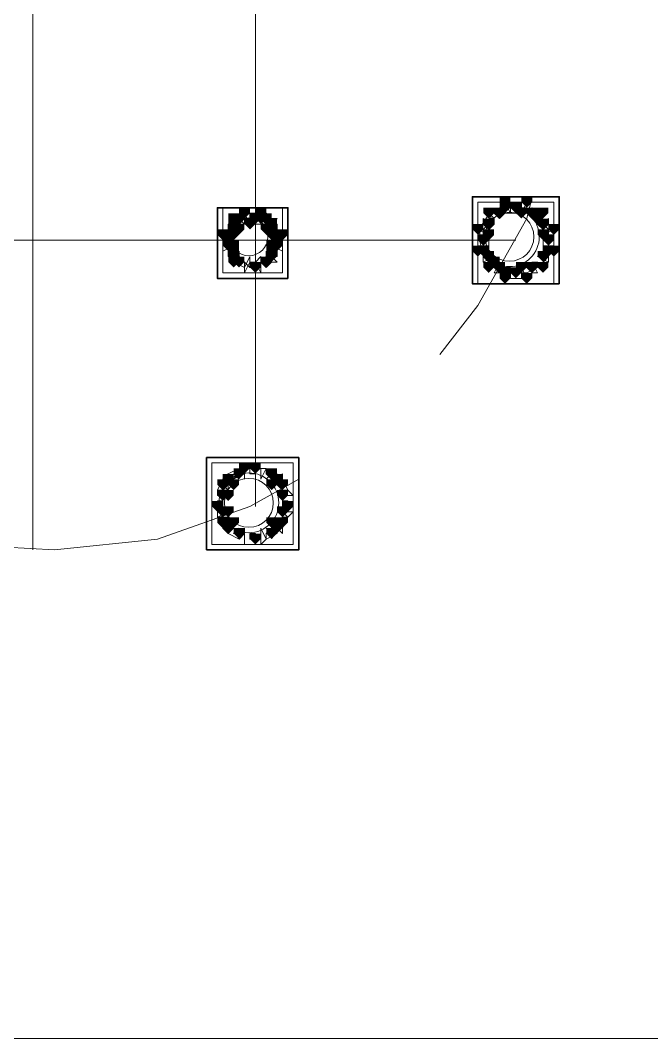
# Model space of a CAD drawing. Header units: millimetres. Extents: x 2315 to 4619, y 1334 to 1897.
# Drawn here: x 3597.91 to 3605.02, y 1530.21 to 1541.67 of the extents above; entities that cross this region are included whole.
import ezdxf

# ---------------------------------------------------------------- set-up
doc = ezdxf.new("R2010")
doc.units = ezdxf.units.MM
for name, color, linetype, true_color in [('PDF_10', 7, 'Continuous', 0x00b85c), ('PDF_AXIS', 7, 'Continuous', 0x00b85c), ('PDF_柱构件', 7, 'Continuous', 0x00b85c), ('PDF_转运站初步方案', 7, 'Continuous', 0x00b85c)]:
    doc.layers.add(name, color=color, linetype=linetype, true_color=true_color)
doc.layers.add('PDF_中心线层', color=1, linetype='Continuous')
doc.layers.add('PDF_粗实线层', color=7, linetype='Continuous')

msp = doc.modelspace()

# ---------------------------------------------------------------- hatches: boundary and pattern name
at = {"layer": 'PDF_10', "transparency": 33554559}
for points in [[(3603.49, 1539.62), (3603.429, 1539.62), (3603.429, 1539.558), (3603.49, 1539.497), (3603.552, 1539.558), (3603.552, 1539.62)], [(3603.49, 1539.62), (3603.429, 1539.62), (3603.429, 1539.558), (3603.49, 1539.497), (3603.552, 1539.558), (3603.552, 1539.62)], [(3603.49, 1539.62), (3603.429, 1539.62), (3603.429, 1539.558), (3603.49, 1539.497), (3603.552, 1539.558), (3603.552, 1539.62)], [(3600.375, 1539.497), (3600.314, 1539.497), (3600.314, 1539.436), (3600.375, 1539.375), (3600.436, 1539.436), (3600.436, 1539.497)], [(3600.375, 1539.497), (3600.314, 1539.497), (3600.314, 1539.436), (3600.375, 1539.375), (3600.436, 1539.436), (3600.436, 1539.497)], [(3600.559, 1539.497), (3600.497, 1539.497), (3600.497, 1539.436), (3600.559, 1539.375), (3600.62, 1539.436), (3600.62, 1539.497)], [(3600.559, 1539.497), (3600.497, 1539.497), (3600.497, 1539.436), (3600.559, 1539.375), (3600.62, 1539.436), (3600.62, 1539.497)], [(3600.681, 1539.497), (3600.62, 1539.497), (3600.62, 1539.436), (3600.681, 1539.375), (3600.742, 1539.436), (3600.742, 1539.497)], [(3600.681, 1539.497), (3600.62, 1539.497), (3600.62, 1539.436), (3600.681, 1539.375), (3600.742, 1539.436), (3600.742, 1539.497)], [(3603.307, 1539.558), (3603.246, 1539.558), (3603.246, 1539.497), (3603.307, 1539.436), (3603.368, 1539.497), (3603.368, 1539.558)], [(3603.307, 1539.558), (3603.246, 1539.558), (3603.246, 1539.497), (3603.307, 1539.436), (3603.368, 1539.497), (3603.368, 1539.558)], [(3603.674, 1539.558), (3603.613, 1539.558), (3603.613, 1539.497), (3603.674, 1539.436), (3603.735, 1539.497), (3603.735, 1539.558)], [(3603.674, 1539.558), (3603.613, 1539.558), (3603.613, 1539.497), (3603.674, 1539.436), (3603.735, 1539.497), (3603.735, 1539.558)], [(3600.314, 1539.375), (3600.253, 1539.375), (3600.253, 1539.314), (3600.314, 1539.253), (3600.375, 1539.314), (3600.375, 1539.375)], [(3600.314, 1539.375), (3600.253, 1539.375), (3600.253, 1539.314), (3600.314, 1539.253), (3600.375, 1539.314), (3600.375, 1539.375)], [(3600.742, 1539.375), (3600.681, 1539.375), (3600.681, 1539.314), (3600.742, 1539.253), (3600.803, 1539.314), (3600.803, 1539.375)], [(3600.742, 1539.375), (3600.681, 1539.375), (3600.681, 1539.314), (3600.742, 1539.253), (3600.803, 1539.314), (3600.803, 1539.375)], [(3603.185, 1539.436), (3603.124, 1539.436), (3603.124, 1539.375), (3603.185, 1539.314), (3603.246, 1539.375), (3603.246, 1539.436)], [(3603.185, 1539.436), (3603.124, 1539.436), (3603.124, 1539.375), (3603.185, 1539.314), (3603.246, 1539.375), (3603.246, 1539.436)], [(3603.796, 1539.436), (3603.735, 1539.436), (3603.735, 1539.375), (3603.796, 1539.314), (3603.857, 1539.375), (3603.857, 1539.436)], [(3603.796, 1539.436), (3603.735, 1539.436), (3603.735, 1539.375), (3603.796, 1539.314), (3603.857, 1539.375), (3603.857, 1539.436)], [(3600.253, 1539.253), (3600.192, 1539.253), (3600.192, 1539.192), (3600.253, 1539.131), (3600.314, 1539.192), (3600.314, 1539.253)], [(3600.253, 1539.253), (3600.192, 1539.253), (3600.192, 1539.192), (3600.253, 1539.131), (3600.314, 1539.192), (3600.314, 1539.253)], [(3600.253, 1539.253), (3600.192, 1539.253), (3600.192, 1539.192), (3600.253, 1539.131), (3600.314, 1539.192), (3600.314, 1539.253)], [(3600.803, 1539.253), (3600.742, 1539.253), (3600.742, 1539.192), (3600.803, 1539.131), (3600.864, 1539.192), (3600.864, 1539.253)], [(3600.803, 1539.253), (3600.742, 1539.253), (3600.742, 1539.192), (3600.803, 1539.131), (3600.864, 1539.192), (3600.864, 1539.253)], [(3600.803, 1539.253), (3600.742, 1539.253), (3600.742, 1539.192), (3600.803, 1539.131), (3600.864, 1539.192), (3600.864, 1539.253)], [(3603.124, 1539.253), (3603.063, 1539.253), (3603.063, 1539.192), (3603.124, 1539.131), (3603.185, 1539.192), (3603.185, 1539.253)], [(3603.124, 1539.253), (3603.063, 1539.253), (3603.063, 1539.192), (3603.124, 1539.131), (3603.185, 1539.192), (3603.185, 1539.253)], [(3603.857, 1539.253), (3603.796, 1539.253), (3603.796, 1539.192), (3603.857, 1539.131), (3603.918, 1539.192), (3603.918, 1539.253)], [(3603.857, 1539.253), (3603.796, 1539.253), (3603.796, 1539.192), (3603.857, 1539.131), (3603.918, 1539.192), (3603.918, 1539.253)], [(3603.857, 1539.253), (3603.796, 1539.253), (3603.796, 1539.192), (3603.857, 1539.131), (3603.918, 1539.192), (3603.918, 1539.253)], [(3600.314, 1539.131), (3600.253, 1539.131), (3600.253, 1539.07), (3600.314, 1539.009), (3600.375, 1539.07), (3600.375, 1539.131)], [(3600.314, 1539.131), (3600.253, 1539.131), (3600.253, 1539.07), (3600.314, 1539.009), (3600.375, 1539.07), (3600.375, 1539.131)], [(3600.742, 1539.131), (3600.681, 1539.131), (3600.681, 1539.07), (3600.742, 1539.009), (3600.803, 1539.07), (3600.803, 1539.131)], [(3600.742, 1539.131), (3600.681, 1539.131), (3600.681, 1539.07), (3600.742, 1539.009), (3600.803, 1539.07), (3600.803, 1539.131)], [(3603.185, 1539.07), (3603.124, 1539.07), (3603.124, 1539.009), (3603.185, 1538.948), (3603.246, 1539.009), (3603.246, 1539.07)], [(3603.185, 1539.07), (3603.124, 1539.07), (3603.124, 1539.009), (3603.185, 1538.948), (3603.246, 1539.009), (3603.246, 1539.07)], [(3603.796, 1539.07), (3603.735, 1539.07), (3603.735, 1539.009), (3603.796, 1538.948), (3603.857, 1539.009), (3603.857, 1539.07)], [(3603.796, 1539.07), (3603.735, 1539.07), (3603.735, 1539.009), (3603.796, 1538.948), (3603.857, 1539.009), (3603.857, 1539.07)], [(3600.375, 1539.009), (3600.314, 1539.009), (3600.314, 1538.948), (3600.375, 1538.887), (3600.436, 1538.948), (3600.436, 1539.009)], [(3600.375, 1539.009), (3600.314, 1539.009), (3600.314, 1538.948), (3600.375, 1538.887), (3600.436, 1538.948), (3600.436, 1539.009)], [(3600.559, 1538.948), (3600.497, 1538.948), (3600.497, 1538.887), (3600.559, 1538.825), (3600.62, 1538.887), (3600.62, 1538.948)], [(3600.559, 1538.948), (3600.497, 1538.948), (3600.497, 1538.887), (3600.559, 1538.825), (3600.62, 1538.887), (3600.62, 1538.948)], [(3600.681, 1539.009), (3600.62, 1539.009), (3600.62, 1538.948), (3600.681, 1538.887), (3600.742, 1538.948), (3600.742, 1539.009)], [(3600.681, 1539.009), (3600.62, 1539.009), (3600.62, 1538.948), (3600.681, 1538.887), (3600.742, 1538.948), (3600.742, 1539.009)], [(3600.681, 1539.009), (3600.62, 1539.009), (3600.62, 1538.948), (3600.681, 1538.887), (3600.742, 1538.948), (3600.742, 1539.009)], [(3603.307, 1538.948), (3603.246, 1538.948), (3603.246, 1538.887), (3603.307, 1538.825), (3603.368, 1538.887), (3603.368, 1538.948)], [(3603.307, 1538.948), (3603.246, 1538.948), (3603.246, 1538.887), (3603.307, 1538.825), (3603.368, 1538.887), (3603.368, 1538.948)], [(3603.674, 1538.948), (3603.613, 1538.948), (3603.613, 1538.887), (3603.674, 1538.825), (3603.735, 1538.887), (3603.735, 1538.948)], [(3603.674, 1538.948), (3603.613, 1538.948), (3603.613, 1538.887), (3603.674, 1538.825), (3603.735, 1538.887), (3603.735, 1538.948)], [(3603.49, 1538.887), (3603.429, 1538.887), (3603.429, 1538.825), (3603.49, 1538.764), (3603.552, 1538.825), (3603.552, 1538.887)], [(3603.49, 1538.887), (3603.429, 1538.887), (3603.429, 1538.825), (3603.49, 1538.764), (3603.552, 1538.825), (3603.552, 1538.887)], [(3600.375, 1536.627), (3600.314, 1536.627), (3600.314, 1536.565), (3600.375, 1536.504), (3600.436, 1536.565), (3600.436, 1536.627)], [(3600.375, 1536.627), (3600.314, 1536.627), (3600.314, 1536.565), (3600.375, 1536.504), (3600.436, 1536.565), (3600.436, 1536.627)], [(3600.559, 1536.688), (3600.497, 1536.688), (3600.497, 1536.627), (3600.559, 1536.565), (3600.62, 1536.627), (3600.62, 1536.688)], [(3600.559, 1536.688), (3600.497, 1536.688), (3600.497, 1536.627), (3600.559, 1536.565), (3600.62, 1536.627), (3600.62, 1536.688)], [(3600.742, 1536.627), (3600.681, 1536.627), (3600.681, 1536.565), (3600.742, 1536.504), (3600.803, 1536.565), (3600.803, 1536.627)], [(3600.742, 1536.627), (3600.681, 1536.627), (3600.681, 1536.565), (3600.742, 1536.504), (3600.803, 1536.565), (3600.803, 1536.627)], [(3600.192, 1536.504), (3600.131, 1536.504), (3600.131, 1536.443), (3600.192, 1536.382), (3600.253, 1536.443), (3600.253, 1536.504)], [(3600.192, 1536.504), (3600.131, 1536.504), (3600.131, 1536.443), (3600.192, 1536.382), (3600.253, 1536.443), (3600.253, 1536.504)], [(3600.864, 1536.504), (3600.803, 1536.504), (3600.803, 1536.443), (3600.864, 1536.382), (3600.925, 1536.443), (3600.925, 1536.504)], [(3600.864, 1536.504), (3600.803, 1536.504), (3600.803, 1536.443), (3600.864, 1536.382), (3600.925, 1536.443), (3600.925, 1536.504)], [(3600.131, 1536.26), (3600.07, 1536.26), (3600.07, 1536.199), (3600.131, 1536.138), (3600.192, 1536.199), (3600.192, 1536.26)], [(3600.131, 1536.26), (3600.07, 1536.26), (3600.07, 1536.199), (3600.131, 1536.138), (3600.192, 1536.199), (3600.192, 1536.26)], [(3600.925, 1536.26), (3600.864, 1536.26), (3600.864, 1536.199), (3600.925, 1536.138), (3600.986, 1536.199), (3600.986, 1536.26)], [(3600.925, 1536.26), (3600.864, 1536.26), (3600.864, 1536.199), (3600.925, 1536.138), (3600.986, 1536.199), (3600.986, 1536.26)], [(3600.192, 1536.077), (3600.131, 1536.077), (3600.131, 1536.016), (3600.192, 1535.955), (3600.253, 1536.016), (3600.253, 1536.077)], [(3600.192, 1536.077), (3600.131, 1536.077), (3600.131, 1536.016), (3600.192, 1535.955), (3600.253, 1536.016), (3600.253, 1536.077)], [(3600.864, 1536.077), (3600.803, 1536.077), (3600.803, 1536.016), (3600.864, 1535.955), (3600.925, 1536.016), (3600.925, 1536.077)], [(3600.864, 1536.077), (3600.803, 1536.077), (3600.803, 1536.016), (3600.864, 1535.955), (3600.925, 1536.016), (3600.925, 1536.077)], [(3600.375, 1535.955), (3600.314, 1535.955), (3600.314, 1535.894), (3600.375, 1535.832), (3600.436, 1535.894), (3600.436, 1535.955)], [(3600.375, 1535.955), (3600.314, 1535.955), (3600.314, 1535.894), (3600.375, 1535.832), (3600.436, 1535.894), (3600.436, 1535.955)], [(3600.742, 1535.955), (3600.681, 1535.955), (3600.681, 1535.894), (3600.742, 1535.832), (3600.803, 1535.894), (3600.803, 1535.955)], [(3600.742, 1535.955), (3600.681, 1535.955), (3600.681, 1535.894), (3600.742, 1535.832), (3600.803, 1535.894), (3600.803, 1535.955)], [(3600.559, 1535.894), (3600.497, 1535.894), (3600.497, 1535.832), (3600.559, 1535.771), (3600.62, 1535.832), (3600.62, 1535.894)], [(3600.559, 1535.894), (3600.497, 1535.894), (3600.497, 1535.832), (3600.559, 1535.771), (3600.62, 1535.832), (3600.62, 1535.894)]]:
    msp.add_hatch(color=256, dxfattribs=at).paths.add_polyline_path(points)
at = {"layer": 'PDF_柱构件', "transparency": 33554559}
for points in [[(3603.368, 1539.681), (3603.307, 1539.681), (3603.307, 1539.62), (3603.368, 1539.558), (3603.429, 1539.62), (3603.429, 1539.681)], [(3603.368, 1539.62), (3603.307, 1539.62), (3603.307, 1539.558), (3603.368, 1539.497), (3603.429, 1539.558), (3603.429, 1539.62)], [(3603.613, 1539.681), (3603.552, 1539.681), (3603.552, 1539.62), (3603.613, 1539.558), (3603.674, 1539.62), (3603.674, 1539.681)], [(3600.314, 1539.497), (3600.253, 1539.497), (3600.253, 1539.436), (3600.314, 1539.375), (3600.375, 1539.436), (3600.375, 1539.497)], [(3600.436, 1539.558), (3600.375, 1539.558), (3600.375, 1539.497), (3600.436, 1539.436), (3600.497, 1539.497), (3600.497, 1539.558)], [(3600.62, 1539.558), (3600.559, 1539.558), (3600.559, 1539.497), (3600.62, 1539.436), (3600.681, 1539.497), (3600.681, 1539.558)], [(3600.62, 1539.497), (3600.559, 1539.497), (3600.559, 1539.436), (3600.62, 1539.375), (3600.681, 1539.436), (3600.681, 1539.497)], [(3603.185, 1539.558), (3603.124, 1539.558), (3603.124, 1539.497), (3603.185, 1539.436), (3603.246, 1539.497), (3603.246, 1539.558)], [(3603.552, 1539.558), (3603.49, 1539.558), (3603.49, 1539.497), (3603.552, 1539.436), (3603.613, 1539.497), (3603.613, 1539.558)], [(3603.735, 1539.497), (3603.674, 1539.497), (3603.674, 1539.436), (3603.735, 1539.375), (3603.796, 1539.436), (3603.796, 1539.497)], [(3603.796, 1539.558), (3603.735, 1539.558), (3603.735, 1539.497), (3603.796, 1539.436), (3603.857, 1539.497), (3603.857, 1539.558)], [(3600.314, 1539.436), (3600.253, 1539.436), (3600.253, 1539.375), (3600.314, 1539.314), (3600.375, 1539.375), (3600.375, 1539.436)], [(3600.375, 1539.375), (3600.314, 1539.375), (3600.314, 1539.314), (3600.375, 1539.253), (3600.436, 1539.314), (3600.436, 1539.375)], [(3600.497, 1539.436), (3600.436, 1539.436), (3600.436, 1539.375), (3600.497, 1539.314), (3600.559, 1539.375), (3600.559, 1539.436)], [(3600.681, 1539.375), (3600.62, 1539.375), (3600.62, 1539.314), (3600.681, 1539.253), (3600.742, 1539.314), (3600.742, 1539.375)], [(3600.742, 1539.436), (3600.681, 1539.436), (3600.681, 1539.375), (3600.742, 1539.314), (3600.803, 1539.375), (3600.803, 1539.436)], [(3603.063, 1539.375), (3603.002, 1539.375), (3603.002, 1539.314), (3603.063, 1539.253), (3603.124, 1539.314), (3603.124, 1539.375)], [(3603.918, 1539.375), (3603.857, 1539.375), (3603.857, 1539.314), (3603.918, 1539.253), (3603.979, 1539.314), (3603.979, 1539.375)], [(3600.192, 1539.314), (3600.131, 1539.314), (3600.131, 1539.253), (3600.192, 1539.192), (3600.253, 1539.253), (3600.253, 1539.314)], [(3600.253, 1539.314), (3600.192, 1539.314), (3600.192, 1539.253), (3600.253, 1539.192), (3600.314, 1539.253), (3600.314, 1539.314)], [(3600.314, 1539.314), (3600.253, 1539.314), (3600.253, 1539.253), (3600.314, 1539.192), (3600.375, 1539.253), (3600.375, 1539.314)], [(3600.742, 1539.314), (3600.681, 1539.314), (3600.681, 1539.253), (3600.742, 1539.192), (3600.803, 1539.253), (3600.803, 1539.314)], [(3600.803, 1539.314), (3600.742, 1539.314), (3600.742, 1539.253), (3600.803, 1539.192), (3600.864, 1539.253), (3600.864, 1539.314)], [(3600.864, 1539.314), (3600.803, 1539.314), (3600.803, 1539.253), (3600.864, 1539.192), (3600.925, 1539.253), (3600.925, 1539.314)], [(3603.185, 1539.314), (3603.124, 1539.314), (3603.124, 1539.253), (3603.185, 1539.192), (3603.246, 1539.253), (3603.246, 1539.314)], [(3603.796, 1539.314), (3603.735, 1539.314), (3603.735, 1539.253), (3603.796, 1539.192), (3603.857, 1539.253), (3603.857, 1539.314)], [(3600.253, 1539.192), (3600.192, 1539.192), (3600.192, 1539.131), (3600.253, 1539.07), (3600.314, 1539.131), (3600.314, 1539.192)], [(3600.314, 1539.192), (3600.253, 1539.192), (3600.253, 1539.131), (3600.314, 1539.07), (3600.375, 1539.131), (3600.375, 1539.192)], [(3600.742, 1539.192), (3600.681, 1539.192), (3600.681, 1539.131), (3600.742, 1539.07), (3600.803, 1539.131), (3600.803, 1539.192)], [(3600.803, 1539.192), (3600.742, 1539.192), (3600.742, 1539.131), (3600.803, 1539.07), (3600.864, 1539.131), (3600.864, 1539.192)], [(3603.063, 1539.131), (3603.002, 1539.131), (3603.002, 1539.07), (3603.063, 1539.009), (3603.124, 1539.07), (3603.124, 1539.131)], [(3603.124, 1539.131), (3603.063, 1539.131), (3603.063, 1539.07), (3603.124, 1539.009), (3603.185, 1539.07), (3603.185, 1539.131)], [(3603.857, 1539.131), (3603.796, 1539.131), (3603.796, 1539.07), (3603.857, 1539.009), (3603.918, 1539.07), (3603.918, 1539.131)], [(3603.918, 1539.131), (3603.857, 1539.131), (3603.857, 1539.07), (3603.918, 1539.009), (3603.979, 1539.07), (3603.979, 1539.131)], [(3600.314, 1539.07), (3600.253, 1539.07), (3600.253, 1539.009), (3600.314, 1538.948), (3600.375, 1539.009), (3600.375, 1539.07)], [(3600.742, 1539.07), (3600.681, 1539.07), (3600.681, 1539.009), (3600.742, 1538.948), (3600.803, 1539.009), (3600.803, 1539.07)], [(3600.314, 1539.009), (3600.253, 1539.009), (3600.253, 1538.948), (3600.314, 1538.887), (3600.375, 1538.948), (3600.375, 1539.009)], [(3603.185, 1538.948), (3603.124, 1538.948), (3603.124, 1538.887), (3603.185, 1538.825), (3603.246, 1538.887), (3603.246, 1538.948)], [(3603.246, 1539.009), (3603.185, 1539.009), (3603.185, 1538.948), (3603.246, 1538.887), (3603.307, 1538.948), (3603.307, 1539.009)], [(3603.552, 1538.948), (3603.49, 1538.948), (3603.49, 1538.887), (3603.552, 1538.825), (3603.613, 1538.887), (3603.613, 1538.948)], [(3603.796, 1538.948), (3603.735, 1538.948), (3603.735, 1538.887), (3603.796, 1538.825), (3603.857, 1538.887), (3603.857, 1538.948)], [(3603.368, 1538.887), (3603.307, 1538.887), (3603.307, 1538.825), (3603.368, 1538.764), (3603.429, 1538.825), (3603.429, 1538.887)], [(3603.368, 1538.825), (3603.307, 1538.825), (3603.307, 1538.764), (3603.368, 1538.703), (3603.429, 1538.764), (3603.429, 1538.825)], [(3603.613, 1538.825), (3603.552, 1538.825), (3603.552, 1538.764), (3603.613, 1538.703), (3603.674, 1538.764), (3603.674, 1538.825)], [(3600.436, 1536.688), (3600.375, 1536.688), (3600.375, 1536.627), (3600.436, 1536.565), (3600.497, 1536.627), (3600.497, 1536.688)], [(3600.253, 1536.565), (3600.192, 1536.565), (3600.192, 1536.504), (3600.253, 1536.443), (3600.314, 1536.504), (3600.314, 1536.565)], [(3600.314, 1536.504), (3600.253, 1536.504), (3600.253, 1536.443), (3600.314, 1536.382), (3600.375, 1536.443), (3600.375, 1536.504)], [(3600.742, 1536.504), (3600.681, 1536.504), (3600.681, 1536.443), (3600.742, 1536.382), (3600.803, 1536.443), (3600.803, 1536.504)], [(3600.803, 1536.565), (3600.742, 1536.565), (3600.742, 1536.504), (3600.803, 1536.443), (3600.864, 1536.504), (3600.864, 1536.565)], [(3600.192, 1536.382), (3600.131, 1536.382), (3600.131, 1536.321), (3600.192, 1536.26), (3600.253, 1536.321), (3600.253, 1536.382)], [(3600.253, 1536.382), (3600.192, 1536.382), (3600.192, 1536.321), (3600.253, 1536.26), (3600.314, 1536.321), (3600.314, 1536.382)], [(3600.864, 1536.382), (3600.803, 1536.382), (3600.803, 1536.321), (3600.864, 1536.26), (3600.925, 1536.321), (3600.925, 1536.382)], [(3600.192, 1536.199), (3600.131, 1536.199), (3600.131, 1536.138), (3600.192, 1536.077), (3600.253, 1536.138), (3600.253, 1536.199)], [(3600.253, 1536.199), (3600.192, 1536.199), (3600.192, 1536.138), (3600.253, 1536.077), (3600.314, 1536.138), (3600.314, 1536.199)], [(3600.864, 1536.199), (3600.803, 1536.199), (3600.803, 1536.138), (3600.864, 1536.077), (3600.925, 1536.138), (3600.925, 1536.199)], [(3600.314, 1536.077), (3600.253, 1536.077), (3600.253, 1536.016), (3600.314, 1535.955), (3600.375, 1536.016), (3600.375, 1536.077)], [(3600.742, 1536.077), (3600.681, 1536.077), (3600.681, 1536.016), (3600.742, 1535.955), (3600.803, 1536.016), (3600.803, 1536.077)], [(3600.253, 1536.016), (3600.192, 1536.016), (3600.192, 1535.955), (3600.253, 1535.894), (3600.314, 1535.955), (3600.314, 1536.016)], [(3600.803, 1536.016), (3600.742, 1536.016), (3600.742, 1535.955), (3600.803, 1535.894), (3600.864, 1535.955), (3600.864, 1536.016)]]:
    msp.add_hatch(color=256, dxfattribs=at).paths.add_polyline_path(points)
at = {"layer": 'PDF_转运站初步方案', "transparency": 33554559}
for points in [[(3603.49, 1539.62), (3603.429, 1539.62), (3603.429, 1539.558), (3603.49, 1539.497), (3603.552, 1539.558), (3603.552, 1539.62)], [(3603.49, 1539.62), (3603.429, 1539.62), (3603.429, 1539.558), (3603.49, 1539.497), (3603.552, 1539.558), (3603.552, 1539.62)], [(3600.375, 1539.497), (3600.314, 1539.497), (3600.314, 1539.436), (3600.375, 1539.375), (3600.436, 1539.436), (3600.436, 1539.497)], [(3600.375, 1539.497), (3600.314, 1539.497), (3600.314, 1539.436), (3600.375, 1539.375), (3600.436, 1539.436), (3600.436, 1539.497)], [(3600.559, 1539.497), (3600.497, 1539.497), (3600.497, 1539.436), (3600.559, 1539.375), (3600.62, 1539.436), (3600.62, 1539.497)], [(3600.559, 1539.497), (3600.497, 1539.497), (3600.497, 1539.436), (3600.559, 1539.375), (3600.62, 1539.436), (3600.62, 1539.497)], [(3600.681, 1539.497), (3600.62, 1539.497), (3600.62, 1539.436), (3600.681, 1539.375), (3600.742, 1539.436), (3600.742, 1539.497)], [(3600.681, 1539.497), (3600.62, 1539.497), (3600.62, 1539.436), (3600.681, 1539.375), (3600.742, 1539.436), (3600.742, 1539.497)], [(3603.307, 1539.558), (3603.246, 1539.558), (3603.246, 1539.497), (3603.307, 1539.436), (3603.368, 1539.497), (3603.368, 1539.558)], [(3603.307, 1539.558), (3603.246, 1539.558), (3603.246, 1539.497), (3603.307, 1539.436), (3603.368, 1539.497), (3603.368, 1539.558)], [(3603.674, 1539.558), (3603.613, 1539.558), (3603.613, 1539.497), (3603.674, 1539.436), (3603.735, 1539.497), (3603.735, 1539.558)], [(3603.674, 1539.558), (3603.613, 1539.558), (3603.613, 1539.497), (3603.674, 1539.436), (3603.735, 1539.497), (3603.735, 1539.558)], [(3600.314, 1539.375), (3600.253, 1539.375), (3600.253, 1539.314), (3600.314, 1539.253), (3600.375, 1539.314), (3600.375, 1539.375)], [(3600.314, 1539.375), (3600.253, 1539.375), (3600.253, 1539.314), (3600.314, 1539.253), (3600.375, 1539.314), (3600.375, 1539.375)], [(3600.742, 1539.375), (3600.681, 1539.375), (3600.681, 1539.314), (3600.742, 1539.253), (3600.803, 1539.314), (3600.803, 1539.375)], [(3600.742, 1539.375), (3600.681, 1539.375), (3600.681, 1539.314), (3600.742, 1539.253), (3600.803, 1539.314), (3600.803, 1539.375)], [(3603.185, 1539.436), (3603.124, 1539.436), (3603.124, 1539.375), (3603.185, 1539.314), (3603.246, 1539.375), (3603.246, 1539.436)], [(3603.185, 1539.436), (3603.124, 1539.436), (3603.124, 1539.375), (3603.185, 1539.314), (3603.246, 1539.375), (3603.246, 1539.436)], [(3603.796, 1539.436), (3603.735, 1539.436), (3603.735, 1539.375), (3603.796, 1539.314), (3603.857, 1539.375), (3603.857, 1539.436)], [(3603.796, 1539.436), (3603.735, 1539.436), (3603.735, 1539.375), (3603.796, 1539.314), (3603.857, 1539.375), (3603.857, 1539.436)], [(3600.253, 1539.253), (3600.192, 1539.253), (3600.192, 1539.192), (3600.253, 1539.131), (3600.314, 1539.192), (3600.314, 1539.253)], [(3600.253, 1539.253), (3600.192, 1539.253), (3600.192, 1539.192), (3600.253, 1539.131), (3600.314, 1539.192), (3600.314, 1539.253)], [(3600.803, 1539.253), (3600.742, 1539.253), (3600.742, 1539.192), (3600.803, 1539.131), (3600.864, 1539.192), (3600.864, 1539.253)], [(3600.803, 1539.253), (3600.742, 1539.253), (3600.742, 1539.192), (3600.803, 1539.131), (3600.864, 1539.192), (3600.864, 1539.253)], [(3603.124, 1539.253), (3603.063, 1539.253), (3603.063, 1539.192), (3603.124, 1539.131), (3603.185, 1539.192), (3603.185, 1539.253)], [(3603.124, 1539.253), (3603.063, 1539.253), (3603.063, 1539.192), (3603.124, 1539.131), (3603.185, 1539.192), (3603.185, 1539.253)], [(3603.857, 1539.253), (3603.796, 1539.253), (3603.796, 1539.192), (3603.857, 1539.131), (3603.918, 1539.192), (3603.918, 1539.253)], [(3603.857, 1539.253), (3603.796, 1539.253), (3603.796, 1539.192), (3603.857, 1539.131), (3603.918, 1539.192), (3603.918, 1539.253)], [(3600.314, 1539.131), (3600.253, 1539.131), (3600.253, 1539.07), (3600.314, 1539.009), (3600.375, 1539.07), (3600.375, 1539.131)], [(3600.314, 1539.131), (3600.253, 1539.131), (3600.253, 1539.07), (3600.314, 1539.009), (3600.375, 1539.07), (3600.375, 1539.131)], [(3600.742, 1539.131), (3600.681, 1539.131), (3600.681, 1539.07), (3600.742, 1539.009), (3600.803, 1539.07), (3600.803, 1539.131)], [(3600.742, 1539.131), (3600.681, 1539.131), (3600.681, 1539.07), (3600.742, 1539.009), (3600.803, 1539.07), (3600.803, 1539.131)], [(3603.185, 1539.07), (3603.124, 1539.07), (3603.124, 1539.009), (3603.185, 1538.948), (3603.246, 1539.009), (3603.246, 1539.07)], [(3603.185, 1539.07), (3603.124, 1539.07), (3603.124, 1539.009), (3603.185, 1538.948), (3603.246, 1539.009), (3603.246, 1539.07)], [(3603.796, 1539.07), (3603.735, 1539.07), (3603.735, 1539.009), (3603.796, 1538.948), (3603.857, 1539.009), (3603.857, 1539.07)], [(3603.796, 1539.07), (3603.735, 1539.07), (3603.735, 1539.009), (3603.796, 1538.948), (3603.857, 1539.009), (3603.857, 1539.07)], [(3600.375, 1539.009), (3600.314, 1539.009), (3600.314, 1538.948), (3600.375, 1538.887), (3600.436, 1538.948), (3600.436, 1539.009)], [(3600.375, 1539.009), (3600.314, 1539.009), (3600.314, 1538.948), (3600.375, 1538.887), (3600.436, 1538.948), (3600.436, 1539.009)], [(3600.559, 1538.948), (3600.497, 1538.948), (3600.497, 1538.887), (3600.559, 1538.825), (3600.62, 1538.887), (3600.62, 1538.948)], [(3600.559, 1538.948), (3600.497, 1538.948), (3600.497, 1538.887), (3600.559, 1538.825), (3600.62, 1538.887), (3600.62, 1538.948)], [(3600.681, 1539.009), (3600.62, 1539.009), (3600.62, 1538.948), (3600.681, 1538.887), (3600.742, 1538.948), (3600.742, 1539.009)], [(3600.681, 1539.009), (3600.62, 1539.009), (3600.62, 1538.948), (3600.681, 1538.887), (3600.742, 1538.948), (3600.742, 1539.009)], [(3603.307, 1538.948), (3603.246, 1538.948), (3603.246, 1538.887), (3603.307, 1538.825), (3603.368, 1538.887), (3603.368, 1538.948)], [(3603.307, 1538.948), (3603.246, 1538.948), (3603.246, 1538.887), (3603.307, 1538.825), (3603.368, 1538.887), (3603.368, 1538.948)], [(3603.674, 1538.948), (3603.613, 1538.948), (3603.613, 1538.887), (3603.674, 1538.825), (3603.735, 1538.887), (3603.735, 1538.948)], [(3603.674, 1538.948), (3603.613, 1538.948), (3603.613, 1538.887), (3603.674, 1538.825), (3603.735, 1538.887), (3603.735, 1538.948)], [(3603.49, 1538.887), (3603.429, 1538.887), (3603.429, 1538.825), (3603.49, 1538.764), (3603.552, 1538.825), (3603.552, 1538.887)], [(3603.49, 1538.887), (3603.429, 1538.887), (3603.429, 1538.825), (3603.49, 1538.764), (3603.552, 1538.825), (3603.552, 1538.887)], [(3600.375, 1536.627), (3600.314, 1536.627), (3600.314, 1536.565), (3600.375, 1536.504), (3600.436, 1536.565), (3600.436, 1536.627)], [(3600.375, 1536.627), (3600.314, 1536.627), (3600.314, 1536.565), (3600.375, 1536.504), (3600.436, 1536.565), (3600.436, 1536.627)], [(3600.559, 1536.688), (3600.497, 1536.688), (3600.497, 1536.627), (3600.559, 1536.565), (3600.62, 1536.627), (3600.62, 1536.688)], [(3600.559, 1536.688), (3600.497, 1536.688), (3600.497, 1536.627), (3600.559, 1536.565), (3600.62, 1536.627), (3600.62, 1536.688)], [(3600.742, 1536.627), (3600.681, 1536.627), (3600.681, 1536.565), (3600.742, 1536.504), (3600.803, 1536.565), (3600.803, 1536.627)], [(3600.742, 1536.627), (3600.681, 1536.627), (3600.681, 1536.565), (3600.742, 1536.504), (3600.803, 1536.565), (3600.803, 1536.627)], [(3600.192, 1536.504), (3600.131, 1536.504), (3600.131, 1536.443), (3600.192, 1536.382), (3600.253, 1536.443), (3600.253, 1536.504)], [(3600.192, 1536.504), (3600.131, 1536.504), (3600.131, 1536.443), (3600.192, 1536.382), (3600.253, 1536.443), (3600.253, 1536.504)], [(3600.864, 1536.504), (3600.803, 1536.504), (3600.803, 1536.443), (3600.864, 1536.382), (3600.925, 1536.443), (3600.925, 1536.504)], [(3600.864, 1536.504), (3600.803, 1536.504), (3600.803, 1536.443), (3600.864, 1536.382), (3600.925, 1536.443), (3600.925, 1536.504)], [(3600.131, 1536.26), (3600.07, 1536.26), (3600.07, 1536.199), (3600.131, 1536.138), (3600.192, 1536.199), (3600.192, 1536.26)], [(3600.131, 1536.26), (3600.07, 1536.26), (3600.07, 1536.199), (3600.131, 1536.138), (3600.192, 1536.199), (3600.192, 1536.26)], [(3600.925, 1536.26), (3600.864, 1536.26), (3600.864, 1536.199), (3600.925, 1536.138), (3600.986, 1536.199), (3600.986, 1536.26)], [(3600.925, 1536.26), (3600.864, 1536.26), (3600.864, 1536.199), (3600.925, 1536.138), (3600.986, 1536.199), (3600.986, 1536.26)], [(3600.192, 1536.077), (3600.131, 1536.077), (3600.131, 1536.016), (3600.192, 1535.955), (3600.253, 1536.016), (3600.253, 1536.077)], [(3600.192, 1536.077), (3600.131, 1536.077), (3600.131, 1536.016), (3600.192, 1535.955), (3600.253, 1536.016), (3600.253, 1536.077)], [(3600.864, 1536.077), (3600.803, 1536.077), (3600.803, 1536.016), (3600.864, 1535.955), (3600.925, 1536.016), (3600.925, 1536.077)], [(3600.864, 1536.077), (3600.803, 1536.077), (3600.803, 1536.016), (3600.864, 1535.955), (3600.925, 1536.016), (3600.925, 1536.077)], [(3600.375, 1535.955), (3600.314, 1535.955), (3600.314, 1535.894), (3600.375, 1535.832), (3600.436, 1535.894), (3600.436, 1535.955)], [(3600.375, 1535.955), (3600.314, 1535.955), (3600.314, 1535.894), (3600.375, 1535.832), (3600.436, 1535.894), (3600.436, 1535.955)], [(3600.742, 1535.955), (3600.681, 1535.955), (3600.681, 1535.894), (3600.742, 1535.832), (3600.803, 1535.894), (3600.803, 1535.955)], [(3600.742, 1535.955), (3600.681, 1535.955), (3600.681, 1535.894), (3600.742, 1535.832), (3600.803, 1535.894), (3600.803, 1535.955)], [(3600.559, 1535.894), (3600.497, 1535.894), (3600.497, 1535.832), (3600.559, 1535.771), (3600.62, 1535.832), (3600.62, 1535.894)], [(3600.559, 1535.894), (3600.497, 1535.894), (3600.497, 1535.832), (3600.559, 1535.771), (3600.62, 1535.832), (3600.62, 1535.894)]]:
    msp.add_hatch(color=256, dxfattribs=at).paths.add_polyline_path(points)

# ---------------------------------------------------------------- linework, layer by layer
at = {"layer": 'PDF_10', "lineweight": 18}
for points in [[(3600.497, 1539.436), (3600.559, 1539.436), (3600.559, 1539.497)], [(3603.246, 1539.497), (3603.307, 1539.497), (3603.307, 1539.558)], [(3603.429, 1539.558), (3603.552, 1539.558)], [(3603.613, 1539.497), (3603.735, 1539.497)], [(3603.674, 1539.497), (3603.674, 1539.558)], [(3600.314, 1539.314), (3600.253, 1539.314), (3600.314, 1539.375)], [(3600.375, 1539.375), (3600.436, 1539.436)], [(3600.436, 1539.375), (3600.375, 1539.436)], [(3600.62, 1539.436), (3600.681, 1539.375), (3600.681, 1539.436)], [(3600.742, 1539.375), (3600.803, 1539.314), (3600.742, 1539.314)], [(3603.124, 1539.314), (3603.185, 1539.375), (3603.124, 1539.375)], [(3603.857, 1539.375), (3603.796, 1539.375), (3603.857, 1539.314)], [(3600.253, 1539.131), (3600.253, 1539.192)], [(3600.803, 1539.192), (3600.803, 1539.131)], [(3603.124, 1539.131), (3603.124, 1539.192), (3603.063, 1539.192)], [(3603.857, 1539.192), (3603.857, 1539.131)], [(3600.314, 1539.009), (3600.253, 1539.07)], [(3600.314, 1539.07), (3600.253, 1539.009)], [(3600.803, 1539.07), (3600.742, 1539.009)], [(3600.742, 1539.07), (3600.803, 1539.009)], [(3600.375, 1538.948), (3600.436, 1538.948), (3600.375, 1538.948)], [(3600.559, 1538.948), (3600.559, 1538.887), (3600.497, 1538.887)], [(3600.681, 1538.948), (3600.62, 1538.948)], [(3603.185, 1538.948), (3603.124, 1539.009), (3603.185, 1539.009)], [(3603.796, 1539.009), (3603.857, 1539.009), (3603.796, 1538.948)], [(3603.307, 1538.887), (3603.307, 1538.825), (3603.246, 1538.887)], [(3603.552, 1538.825), (3603.429, 1538.825)], [(3603.49, 1538.825), (3603.49, 1538.764)], [(3603.735, 1538.887), (3603.613, 1538.825)], [(3603.674, 1538.887), (3603.674, 1538.825)], [(3600.559, 1536.565), (3600.559, 1536.627), (3600.497, 1536.627)], [(3600.375, 1536.565), (3600.314, 1536.504)], [(3600.375, 1536.504), (3600.314, 1536.565)], [(3600.742, 1536.504), (3600.681, 1536.565)], [(3600.681, 1536.504), (3600.742, 1536.565)], [(3600.253, 1536.443), (3600.192, 1536.382)], [(3600.253, 1536.382), (3600.192, 1536.443)], [(3600.864, 1536.443), (3600.864, 1536.382), (3600.864, 1536.443)], [(3600.131, 1536.26), (3600.131, 1536.199), (3600.192, 1536.199)], [(3600.864, 1536.199), (3600.925, 1536.199), (3600.925, 1536.26)], [(3600.192, 1536.077), (3600.253, 1536.016)], [(3600.253, 1536.077), (3600.192, 1536.016)], [(3600.864, 1536.016), (3600.864, 1536.077), (3600.864, 1536.016)], [(3600.375, 1535.955), (3600.314, 1535.894), (3600.375, 1535.894)], [(3600.681, 1535.894), (3600.742, 1535.894), (3600.681, 1535.955)], [(3600.497, 1535.832), (3600.559, 1535.832), (3600.559, 1535.894)]]:
    msp.add_lwpolyline(points, dxfattribs=at)
at = {"layer": 'PDF_AXIS', "lineweight": 18}
for points in [[(3603.918, 1538.703), (3603.918, 1539.62), (3603.063, 1539.62), (3603.063, 1538.703)], [(3600.864, 1538.825), (3600.864, 1539.558), (3600.192, 1539.558), (3600.192, 1538.825)], [(3600.07, 1535.771), (3600.07, 1536.688), (3600.986, 1536.688), (3600.986, 1535.771)]]:
    msp.add_lwpolyline(points, close=True, dxfattribs=at)
at = {"layer": 'PDF_中心线层', "color": 112, "lineweight": 18, "true_color": 0x00b85c}
msp.add_lwpolyline([(3598.054, 1535.71), (3598.054, 1547.682)], close=True, dxfattribs=at)
for points in [[(3600.559, 1547.133), (3600.559, 1536.199)], [(3592.068, 1541.635), (3592.068, 1541.085), (3592.252, 1539.986), (3592.679, 1538.948), (3593.29, 1537.97), (3594.084, 1537.176), (3595.061, 1536.504), (3596.1, 1536.016), (3597.199, 1535.771), (3598.299, 1535.71), (3599.459, 1535.832), (3600.497, 1536.199), (3601.047, 1536.504)], [(3602.635, 1537.909), (3603.063, 1538.459), (3603.613, 1539.436), (3603.674, 1539.681)], [(3592.557, 1539.192), (3603.49, 1539.192)]]:
    msp.add_lwpolyline(points, dxfattribs=at)
at = {"layer": 'PDF_柱构件', "lineweight": 18}
for points in [[(3603.368, 1539.62), (3603.368, 1539.497), (3603.429, 1539.497)], [(3603.429, 1539.497), (3603.552, 1539.497), (3603.552, 1539.62), (3603.429, 1539.62)], [(3603.613, 1539.62), (3603.552, 1539.497)], [(3600.375, 1539.375), (3600.436, 1539.375), (3600.436, 1539.497), (3600.314, 1539.436)], [(3600.436, 1539.497), (3600.497, 1539.375)], [(3600.497, 1539.436), (3600.559, 1539.436), (3600.559, 1539.497), (3600.497, 1539.497)], [(3600.62, 1539.497), (3600.559, 1539.375), (3600.62, 1539.375)], [(3600.62, 1539.375), (3600.681, 1539.375), (3600.742, 1539.436), (3600.681, 1539.497)], [(3603.185, 1539.497), (3603.246, 1539.375), (3603.246, 1539.436)], [(3603.307, 1539.436), (3603.368, 1539.497), (3603.307, 1539.558), (3603.246, 1539.497)], [(3603.613, 1539.497), (3603.674, 1539.436), (3603.735, 1539.497), (3603.674, 1539.558)], [(3603.796, 1539.497), (3603.674, 1539.436), (3603.735, 1539.375)], [(3600.314, 1539.253), (3600.375, 1539.314), (3600.253, 1539.375), (3600.253, 1539.314)], [(3600.314, 1539.436), (3600.375, 1539.314)], [(3600.742, 1539.436), (3600.681, 1539.314), (3600.803, 1539.436)], [(3600.681, 1539.314), (3600.742, 1539.253), (3600.803, 1539.314), (3600.803, 1539.375)], [(3603.185, 1539.314), (3603.246, 1539.375), (3603.124, 1539.436), (3603.124, 1539.375)], [(3603.735, 1539.375), (3603.796, 1539.314), (3603.857, 1539.375), (3603.857, 1539.436)], [(3600.192, 1539.253), (3600.314, 1539.253)], [(3600.314, 1539.131), (3600.314, 1539.253), (3600.192, 1539.253), (3600.192, 1539.131)], [(3600.864, 1539.253), (3600.742, 1539.253)], [(3600.742, 1539.253), (3600.742, 1539.131), (3600.864, 1539.131), (3600.864, 1539.253)], [(3603.063, 1539.314), (3603.185, 1539.253)], [(3603.185, 1539.131), (3603.185, 1539.253), (3603.063, 1539.253), (3603.063, 1539.131)], [(3603.918, 1539.314), (3603.796, 1539.253)], [(3603.796, 1539.253), (3603.796, 1539.131), (3603.918, 1539.131), (3603.918, 1539.253)], [(3600.192, 1539.07), (3600.314, 1539.131), (3600.192, 1539.131)], [(3600.375, 1539.009), (3600.314, 1539.131), (3600.253, 1539.07), (3600.253, 1539.009)], [(3600.742, 1539.131), (3600.681, 1539.009), (3600.803, 1539.009), (3600.803, 1539.07)], [(3600.864, 1539.131), (3600.742, 1539.131), (3600.864, 1539.07)], [(3603.063, 1539.07), (3603.185, 1539.07), (3603.185, 1539.131)], [(3603.918, 1539.07), (3603.796, 1539.131), (3603.796, 1539.07)], [(3600.314, 1538.948), (3600.375, 1539.009), (3600.375, 1539.07)], [(3600.803, 1538.948), (3600.681, 1539.07), (3600.681, 1539.009), (3600.742, 1538.948)], [(3603.246, 1539.009), (3603.185, 1539.07), (3603.124, 1539.009), (3603.124, 1538.948)], [(3603.796, 1539.07), (3603.735, 1539.009), (3603.857, 1538.948), (3603.857, 1539.009)], [(3600.436, 1538.948), (3600.375, 1539.009), (3600.314, 1538.948), (3600.436, 1538.887)], [(3600.436, 1538.825), (3600.497, 1538.948), (3600.497, 1539.009), (3600.436, 1538.887)], [(3600.559, 1538.948), (3600.497, 1538.948), (3600.497, 1538.887), (3600.559, 1538.887)], [(3600.681, 1539.009), (3600.62, 1538.948), (3600.681, 1538.887), (3600.742, 1538.948)], [(3603.185, 1538.887), (3603.246, 1538.948)], [(3603.368, 1538.887), (3603.307, 1538.948), (3603.246, 1538.825), (3603.307, 1538.825)], [(3603.674, 1538.948), (3603.613, 1538.887), (3603.674, 1538.825), (3603.735, 1538.825)], [(3603.796, 1538.887), (3603.735, 1538.948), (3603.674, 1538.948)], [(3603.368, 1538.764), (3603.429, 1538.887), (3603.368, 1538.887)], [(3603.552, 1538.825), (3603.429, 1538.825), (3603.429, 1538.764), (3603.552, 1538.764)], [(3603.613, 1538.764), (3603.552, 1538.887)], [(3600.436, 1536.565), (3600.314, 1536.504), (3600.253, 1536.565), (3600.375, 1536.627)], [(3600.436, 1536.627), (3600.436, 1536.565), (3600.436, 1536.504)], [(3600.559, 1536.565), (3600.497, 1536.565), (3600.497, 1536.627), (3600.559, 1536.627)], [(3600.681, 1536.627), (3600.62, 1536.504), (3600.62, 1536.565), (3600.62, 1536.627)], [(3600.742, 1536.504), (3600.681, 1536.565), (3600.681, 1536.627), (3600.803, 1536.565)], [(3600.253, 1536.443), (3600.253, 1536.382), (3600.131, 1536.382), (3600.192, 1536.504)], [(3600.253, 1536.565), (3600.314, 1536.443), (3600.192, 1536.504)], [(3600.864, 1536.504), (3600.742, 1536.443), (3600.864, 1536.565)], [(3600.864, 1536.382), (3600.803, 1536.443), (3600.864, 1536.504), (3600.925, 1536.382)], [(3600.131, 1536.382), (3600.253, 1536.321), (3600.131, 1536.321)], [(3600.192, 1536.26), (3600.192, 1536.199), (3600.131, 1536.199), (3600.131, 1536.26)], [(3600.864, 1536.199), (3600.864, 1536.26), (3600.925, 1536.26), (3600.925, 1536.199)], [(3600.131, 1536.138), (3600.253, 1536.138), (3600.131, 1536.077)], [(3600.253, 1536.077), (3600.253, 1536.016), (3600.192, 1535.955), (3600.131, 1536.077)], [(3600.803, 1536.016), (3600.864, 1536.077), (3600.925, 1536.077), (3600.864, 1535.955)], [(3600.192, 1535.955), (3600.314, 1536.016), (3600.253, 1535.894)], [(3600.314, 1535.955), (3600.436, 1535.894), (3600.375, 1535.832), (3600.253, 1535.894)], [(3600.62, 1535.771), (3600.62, 1535.894), (3600.62, 1535.955), (3600.681, 1535.832)], [(3600.681, 1535.894), (3600.742, 1535.955), (3600.803, 1535.894), (3600.681, 1535.832)], [(3600.864, 1535.894), (3600.742, 1536.016), (3600.864, 1535.955)], [(3600.497, 1535.894), (3600.559, 1535.894), (3600.559, 1535.832), (3600.497, 1535.832)]]:
    msp.add_lwpolyline(points, close=True, dxfattribs=at)
for points in [[(3603.552, 1539.558), (3603.613, 1539.558)], [(3600.436, 1539.436), (3600.497, 1539.436)], [(3603.185, 1539.436), (3603.246, 1539.436)], [(3603.124, 1539.253), (3603.124, 1539.314)], [(3603.857, 1539.314), (3603.857, 1539.253)], [(3600.497, 1538.887), (3600.436, 1538.948)], [(3600.62, 1538.887), (3600.62, 1539.009), (3600.559, 1538.948), (3600.62, 1538.825), (3600.62, 1538.887), (3600.62, 1538.948)], [(3603.246, 1538.887), (3603.185, 1538.948)], [(3603.735, 1538.948), (3603.735, 1538.887)], [(3603.613, 1538.825), (3603.552, 1538.825)], [(3600.436, 1536.627), (3600.436, 1536.565)], [(3600.62, 1536.565), (3600.62, 1536.627)], [(3600.925, 1536.321), (3600.864, 1536.321), (3600.925, 1536.382), (3600.986, 1536.321), (3600.864, 1536.321)], [(3600.925, 1536.138), (3600.864, 1536.138), (3600.986, 1536.138), (3600.925, 1536.077), (3600.864, 1536.138)], [(3600.436, 1535.832), (3600.436, 1535.955), (3600.436, 1535.894), (3600.436, 1535.771), (3600.436, 1535.832), (3600.436, 1535.894)], [(3600.62, 1535.832), (3600.62, 1535.894)]]:
    msp.add_lwpolyline(points, dxfattribs=at)
at = {"layer": 'PDF_粗实线层', "color": 112, "lineweight": 35, "true_color": 0x00b85c}
for points in [[(3603.979, 1538.703), (3603.979, 1539.681), (3603.002, 1539.681), (3603.002, 1538.703)], [(3600.925, 1538.764), (3600.131, 1538.764), (3600.131, 1539.558), (3600.925, 1539.558)], [(3600.009, 1535.71), (3600.009, 1536.749), (3601.047, 1536.749), (3601.047, 1535.71)]]:
    msp.add_lwpolyline(points, close=True, dxfattribs=at)
at = {"layer": 'PDF_转运站初步方案', "color": 142, "lineweight": 5, "true_color": 0x00a5dd}
msp.add_lwpolyline([(3419.942, 1530.213), (4209.904, 1530.213)], dxfattribs=at)
at = {"layer": 'PDF_转运站初步方案', "lineweight": 18}
for centre, radius in [((3603.418, 1539.232), 0.336), ((3603.418, 1539.232), 0.275), ((3600.486, 1539.232), 0.214), ((3600.486, 1539.232), 0.214), ((3600.486, 1536.239), 0.336), ((3600.486, 1536.239), 0.275)]:
    msp.add_circle(centre, radius, dxfattribs=at)

doc.saveas('drawing.dxf')
